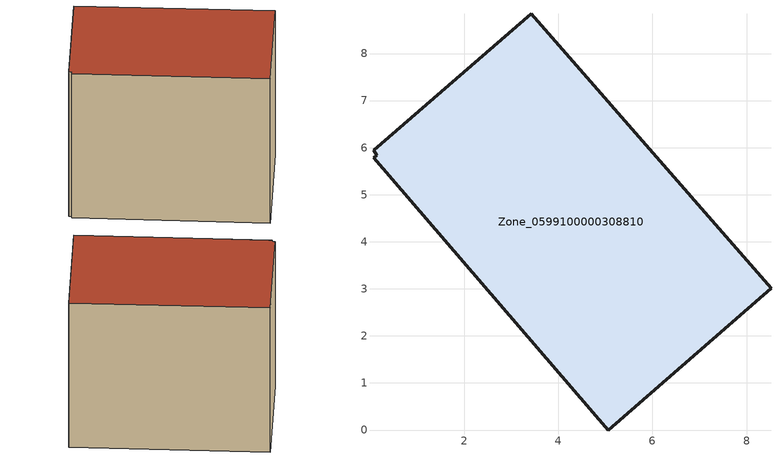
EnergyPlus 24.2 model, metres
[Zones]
Zone_0599100000308810
 floor ground (C_G): 0.14,5.84 0.07,5.94 3.43,8.84 8.52,3.01 5.06,0 0.08,5.78 z0
 wall outside (C_F): 8.52,3.01 3.43,8.84 0.07,5.94 0.14,5.84 0.08,5.78 5.06,0 8.52,3.01 z0:6.74
 roof outside (C_R): 0.07,5.94 0.14,5.84 0.08,5.78 5.06,0 8.52,3.01 3.43,8.84 z6.74
[BUILDING]
Pand.0599100000308810: North Axis=0; Terrain=City; Loads Convergence Tolerance Value=0.04; Temperature Convergence Tolerance Value=0.4; Solar Distribution=FullExterior; Maximum Number of Warmup Days=25; Minimum Number of Warmup Days=1
[Site:Location]
Rotterdam.The.Hague.AP_ZH_NLD Design_Conditions: Latitude=51.96; Longitude=4.45; Time Zone=1; Elevation=-4.5
[SITE:GROUNDTEMPERATURE:BUILDINGSURFACE]
18, 18, 18, 18, 18, 18, 18, 18, 18, 18, 18, 18
[MATERIAL] Thermal Absorptance=0.9; Solar Absorptance=0.7; Visible Absorptance=0.7
Name | Roughness | Thickness | Conductivity | Density | Specific Heat
G.TI.1946 | MediumSmooth | 0.15 | 1 | 540 | 1210
F.TI.1946 | Rough | 0.3 | 0.857143 | 1920 | 840
R.TI.1946 | MediumRough | 0.2 | 0.1 | 1500 | 1000
[CONSTRUCTION]
C_G: G.TI.1946
C_F: F.TI.1946
C_R: R.TI.1946
[ZONE]
Zone_0599100000308810: Type=1; Multiplier=1; Ceiling Height=Autocalculate; Volume=Autocalculate; Floor Area=autocalculate; Part of Total Floor Area=Yes
[ZONEINFILTRATION:DESIGNFLOWRATE]
Infil_Zone_0599100000308810: Zone or ZoneList or Space or SpaceList=Zone_0599100000308810; Schedule=AlwaysOn; Design Flow Rate Calculation Method=Flow/Area; Flow Rate per Floor Area=0.003; Constant Term Coefficient=1; Temperature Term Coefficient=0; Velocity Term Coefficient=0; Velocity Squared Term Coefficient=0
[HVACTEMPLATE:ZONE:IDEALLOADSAIRSYSTEM]
Zone_0599100000308810: Maximum Heating Supply Air Temperature=50; Minimum Cooling Supply Air Temperature=13; Maximum Heating Supply Air Humidity Ratio=0.0156; Minimum Cooling Supply Air Humidity Ratio=0.0077; Heating Limit=NoLimit; Cooling Limit=NoLimit; Dehumidification Control Type=ConstantSensibleHeatRatio; Cooling Sensible Heat Ratio=0.7; Dehumidification Setpoint=60; Humidification Control Type=None; Humidification Setpoint=30; Outdoor Air Method=None; Outdoor Air Flow Rate per Person=0.00944; Outdoor Air Flow Rate per Zone Floor Area=0; Outdoor Air Flow Rate per Zone=0; Demand Controlled Ventilation Type=None; Outdoor Air Economizer Type=NoEconomizer; Heat Recovery Type=None; Sensible Heat Recovery Effectiveness=0.7; Latent Heat Recovery Effectiveness=0.65
[ZONECONTROL:THERMOSTAT]
ThermostatControl_Zone_0599100000308810: Zone or ZoneList=Zone_0599100000308810; Control Type Schedule=DualSetpointControlType; Control 1=Thermostat_Zone_0599100000308810; Temperature Difference Between Cutout And Setpoint=0
[THERMOSTATSETPOINT:DUALSETPOINT]
Thermostat_Zone_0599100000308810: Heating Setpoint Temperature Schedule=HeatingSetpoint_Zone_0599100000308810; Cooling Setpoint Temperature Schedule=CoolingSetpoint_Zone_0599100000308810
[SCHEDULE:COMPACT]
HeatingSetpoint_Zone_0599100000308810: Through: 12/31, For: AllDays, Until: 24:00, 21
CoolingSetpoint_Zone_0599100000308810: Through: 12/31, For: AllDays, Until: 24:00, 24
DualSetpointControlType: Through: 12/31, For: AllDays, Until: 24:00, 4
AlwaysOn: Through: 12/31, For: AllDays, Until: 24:00, 1
